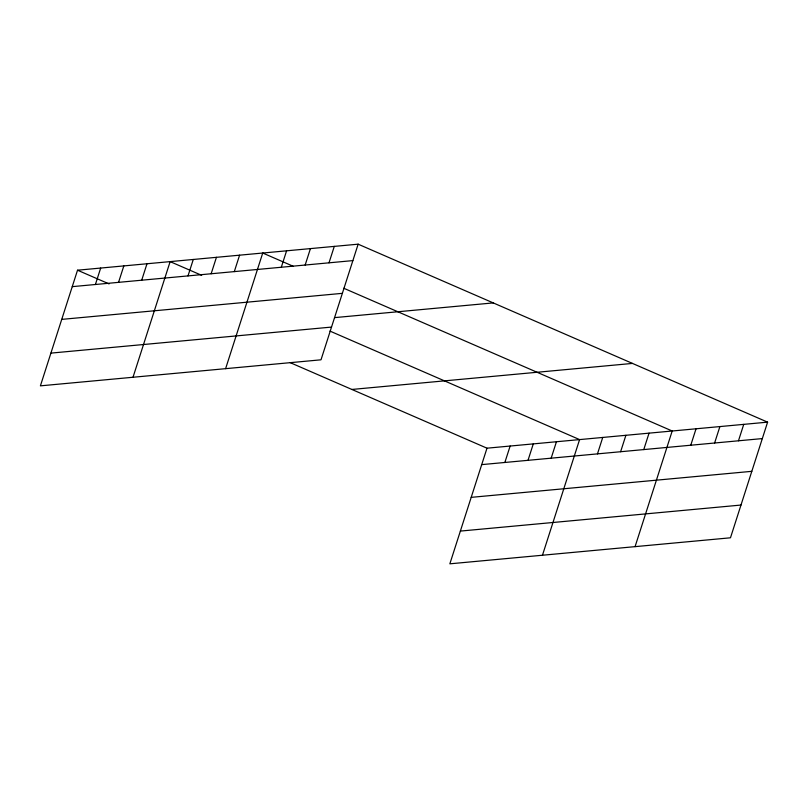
<?xml version="1.0" encoding="UTF-8"?>
<svg xmlns="http://www.w3.org/2000/svg" width="808" height="808" viewBox="0 0 808 808"><rect width="100%" height="100%" fill="white"/><g stroke="black" fill="none" stroke-linecap="round" stroke-linejoin="round"><path stroke-width="1.21" d="M358.146 244.178L77.528 270.205L40.4 385.85L321.008 359.812L358.146 244.178L767.6 422.15L730.472 537.795L449.854 563.822L486.992 448.188L767.6 422.15M95.405 284.497L100.677 268.064M118.554 282.346L123.826 265.913M141.703 280.204L146.985 263.761M133.007 377.265L170.135 261.62L201.657 275.316M188.001 275.902L193.284 259.469M211.151 273.761L216.433 257.318M234.31 271.609L239.582 255.177M225.604 368.67L262.731 253.025L293.132 266.236M281.305 267.246L286.587 250.813M305.161 265.034L310.434 248.601M329.007 262.822L334.29 246.389M504.859 462.469L510.141 446.036M528.008 460.328L533.29 443.885M551.167 458.176L556.439 441.744M542.461 555.237L579.589 439.592L329.957 331.088M597.465 453.884L602.738 437.441M620.615 451.733L625.887 435.3M643.764 449.581L649.046 433.149M635.068 546.642L672.195 430.997L343.804 288.264M690.769 445.228L696.041 428.785M714.615 443.006L719.898 426.574M738.472 440.794L743.744 424.362M72.255 286.648L352.864 260.61M61.741 319.382L342.35 293.344M334.492 317.635L493.264 302.909M50.914 353.116L331.522 327.078M351.864 389.456L632.482 363.418M481.709 464.62L762.318 438.582M471.195 497.354L751.814 471.327M460.368 531.088L740.986 505.05M77.528 270.205L109.06 283.911M290.123 362.61L486.992 448.188"/></g></svg>
